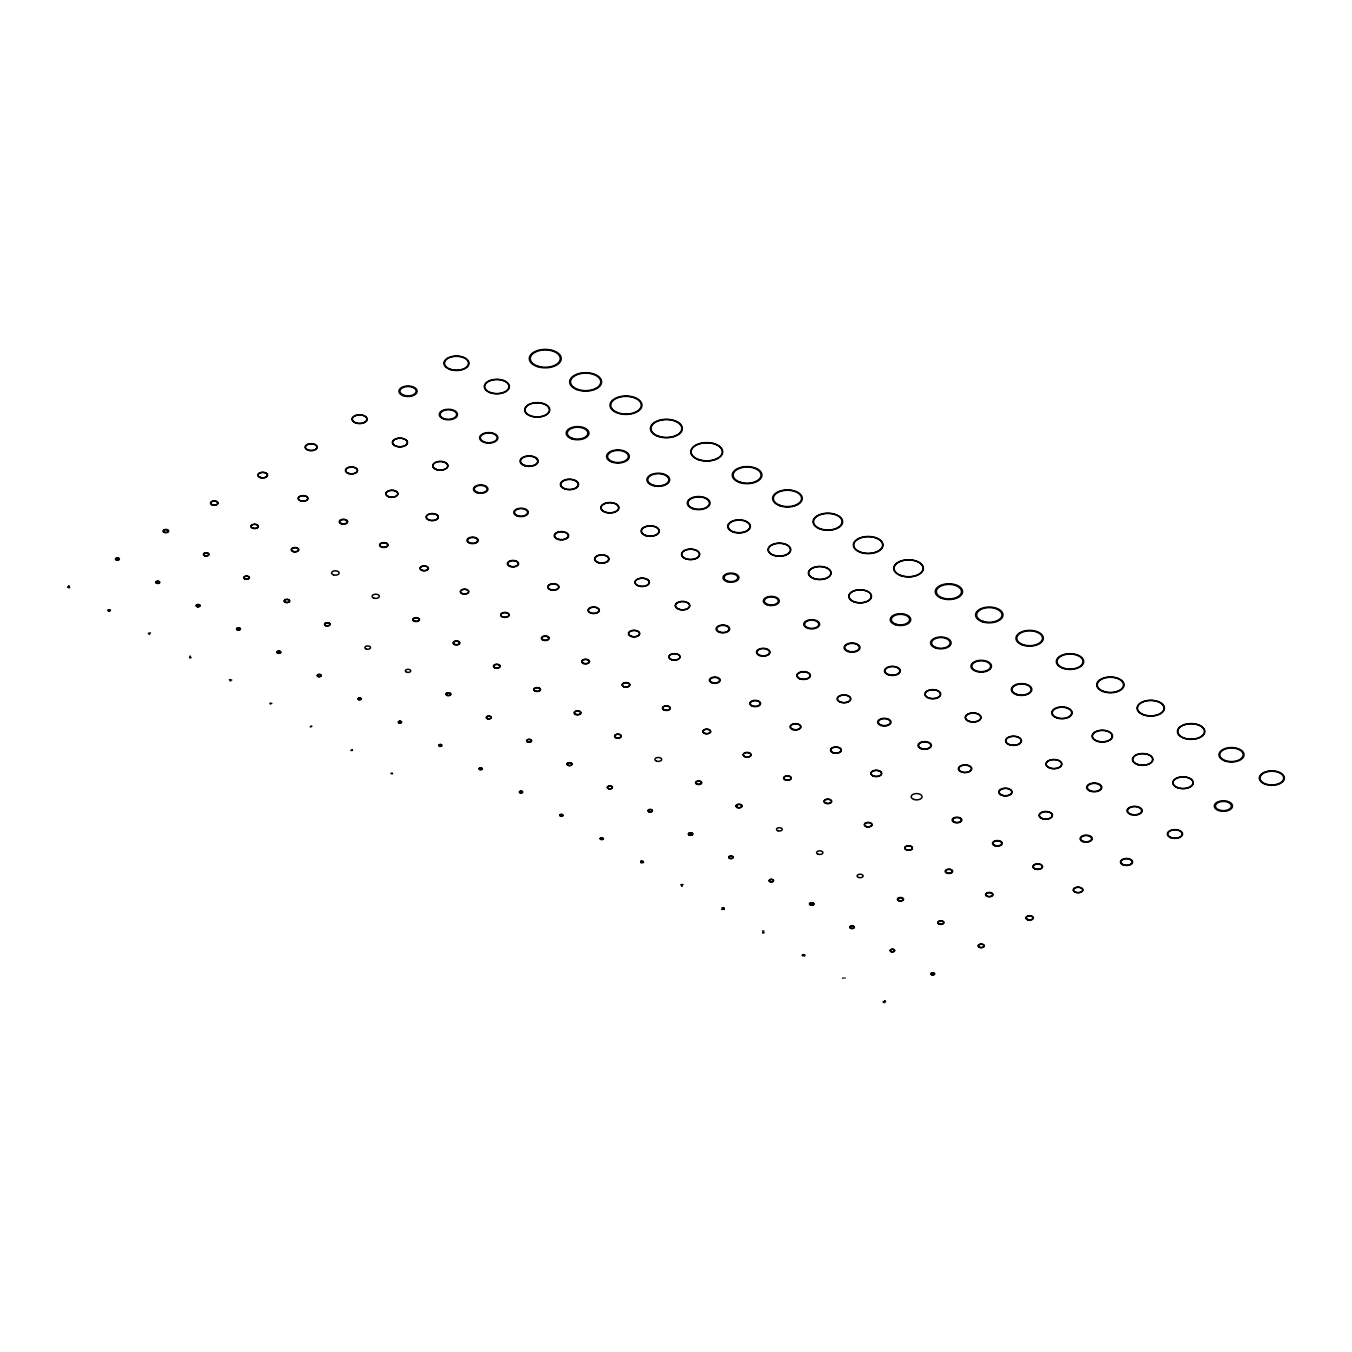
<?xml version="1.0" encoding="UTF-8"?>
<svg xmlns="http://www.w3.org/2000/svg" width="1352" height="1352" viewBox="0 0 1352 1352"><rect width="100%" height="100%" fill="white"/><g stroke="black" fill="none" stroke-linecap="round" stroke-linejoin="round"><path stroke-width="1.5" d="M108.701 610.817L108.042 610.039L109.394 609.651M108.363 610.614L108.363 609.735M110.154 610.918L108.498 610.918L110.543 609.938M231.75 680.056L229.451 679.65M643.501 862.035L642.96 861.156L643.434 862.238M802.496 955.019L803.037 954.63M842.769 978.409L843.175 977.817M883.363 1002.288L883.177 1001.477M352.145 749.6L350.844 750.495M352.45 750.191L351.993 750.681M392.553 773.8L390.948 773.496L392.384 773.074M148.466 633.243L148.433 633.885M310.588 726.278L311.856 726.328L310.25 726.92M723.81 907.969L724.3 909.068L723.793 907.8M802.26 954.934L803.967 954.58M681.273 884.664L682.236 886.084M643.518 862.508L643.146 862.728M681.087 884.816L681.729 885.966M724.182 909.169L722.154 909.44M804.406 954.512L804.744 955.695L804.508 954.799M269.91 703.141L271.853 703.378M640.916 861.359L641.879 861.207M804.406 955.661L804.322 955.915M641.068 861.258L642.048 861.19M682.963 884.512L681.645 884.631M149.548 632.939L150.511 632.973M721.968 907.8L723.404 907.682M764.066 932.711L762.917 932.829M884.985 1002.44L883.769 1002.474M69.645 587.664L68.884 587.596M762.41 931.072L764.066 931.072M68.614 586.396L69.476 586.261L68.614 586.227M640.983 862.644L642.031 862.931M189.821 656.227L190.429 656.244M230.584 680.901L230.026 680.867M149.616 634.257L149.599 634.375M270.67 704.003L270.231 704.037M722.695 909.406L721.867 909.169M884.529 1000.987L885.577 1001.393L884.749 1001.105M762.95 932.745L762.849 932.728M803.054 955.965L802.327 955.56M68.276 587.664L68.546 586.413L67.921 587.14M844.915 977.885L845.051 978.189M641.017 862.407L640.848 861.393L640.713 862.458M115.748 558.951C119.483 562.347 119.196 555.706 115.748 558.9M358.162 698.798C361.677 701.637 361.035 695.841 358.179 698.731M398.485 722.103C402.355 724.925 401.071 719.095 398.519 721.985M438.842 745.391C442.459 748.4 441.817 742.248 438.842 745.391M479.183 768.697C482.63 771.789 482.326 765.621 479.2 768.646M519.506 792.002C523.19 795.094 522.632 788.909 519.54 791.883M559.863 815.307C563.649 818.433 562.99 812.146 559.863 815.256M600.22 838.612L603.296 838.916L601.082 837.868A1.707 0.997 0 0 1 603.499 838.679A1.707 0.997 0 0 1 600.93 839.524A1.707 0.997 0 0 1 600.93 837.817L600.22 838.612M931.139 973.778C935.077 977.141 934.401 970.297 931.139 973.778M190.801 657.545L189.534 657.63L190.733 657.579M439.67 744.682L439.586 744.715A1.707 0.997 0 0 0 439.366 746.27A1.707 0.997 0 0 0 442.019 745.527A1.707 0.997 0 0 0 439.569 744.563M560.725 814.563L560.641 814.597A1.707 0.997 0 0 0 560.455 816.185A1.707 0.997 0 0 0 563.125 815.442A1.707 0.997 0 0 0 560.658 814.479M520.199 792.914A1.707 0.997 0 0 0 522.768 792.069A1.707 0.997 0 0 0 520.199 791.207A1.707 0.997 0 0 0 520.199 792.914M479.74 769.575A1.707 0.997 0 0 0 482.394 768.832A1.707 0.997 0 0 0 479.926 767.868A1.707 0.997 0 0 0 479.74 769.575M399.009 722.965A1.707 0.997 0 0 0 401.662 722.221A1.707 0.997 0 0 0 399.195 721.258A1.707 0.997 0 0 0 399.009 722.965M358.635 699.66A1.707 0.997 0 0 0 361.305 698.916A1.707 0.997 0 0 0 358.838 697.953A1.707 0.997 0 0 0 358.635 699.66M318.227 676.541A1.994 1.149 0 0 0 321.218 675.544A1.994 1.149 0 0 0 318.227 674.547A1.994 1.149 0 0 0 318.227 676.541M318.193 676.439A1.859 1.065 0 0 0 321.066 675.611A1.859 1.065 0 0 0 318.396 674.58A1.859 1.065 0 0 0 318.193 676.439M277.751 653.202A1.994 1.149 0 0 0 280.844 652.306A1.994 1.149 0 0 0 277.971 651.208A1.994 1.149 0 0 0 277.751 653.202M277.971 653.134A1.791 1.031 0 0 0 280.641 652.239A1.791 1.031 0 0 0 277.971 651.343A1.791 1.031 0 0 0 277.971 653.134M237.377 629.897A1.994 1.149 0 0 0 240.487 629.001A1.994 1.149 0 0 0 237.614 627.903A1.994 1.149 0 0 0 237.377 629.897M237.513 629.778A1.774 1.014 0 0 0 240.25 629.001A1.774 1.014 0 0 0 237.715 628.021A1.774 1.014 0 0 0 237.513 629.778M197.02 606.592A1.994 1.149 0 0 0 200.113 605.696A1.994 1.149 0 0 0 197.24 604.597A1.994 1.149 0 0 0 197.02 606.592M197.257 606.507A1.758 1.014 0 0 0 199.876 605.628A1.758 1.014 0 0 0 197.257 604.75A1.758 1.014 0 0 0 197.257 606.507M156.764 583.32A1.994 1.149 0 0 0 159.756 582.323A1.994 1.149 0 0 0 156.764 581.326A1.994 1.149 0 0 0 156.764 583.32M156.815 583.151A1.707 0.997 0 0 0 159.468 582.391A1.707 0.997 0 0 0 157.001 581.428A1.707 0.997 0 0 0 156.815 583.151M116.289 559.981A1.994 1.149 0 0 0 119.399 559.086A1.994 1.149 0 0 0 116.509 557.987A1.994 1.149 0 0 0 116.289 559.981M931.782 974.843A1.994 1.149 0 0 0 934.773 973.846A1.994 1.149 0 0 0 931.782 972.848A1.994 1.149 0 0 0 931.782 974.843M891.137 951.639A2.281 1.318 0 0 0 894.686 950.625A2.281 1.318 0 0 0 891.391 949.357A2.281 1.318 0 0 0 891.137 951.639M891.221 951.571A2.146 1.234 0 0 0 894.551 950.625A2.146 1.234 0 0 0 891.458 949.425A2.146 1.234 0 0 0 891.221 951.571M850.78 928.334A2.281 1.318 0 0 0 854.329 927.32A2.281 1.318 0 0 0 851.033 926.052A2.281 1.318 0 0 0 850.78 928.334M850.898 928.232A2.062 1.2 0 0 0 854.109 927.303A2.062 1.2 0 0 0 851.135 926.154A2.062 1.2 0 0 0 850.898 928.232M810.541 905.063A2.281 1.318 0 0 0 813.955 903.93A2.281 1.318 0 0 0 810.541 902.781A2.281 1.318 0 0 0 810.541 905.063A2.028 1.166 0 0 0 813.701 903.998A2.028 1.166 0 0 0 810.777 902.882A2.028 1.166 0 0 0 810.541 904.911M770.167 881.757A2.281 1.318 0 0 0 773.597 880.625A2.281 1.318 0 0 0 770.167 879.476A2.281 1.318 0 0 0 770.167 881.757M770.302 881.639A2.028 1.166 0 0 0 773.344 880.625A2.028 1.166 0 0 0 770.302 879.611A2.028 1.166 0 0 0 770.302 881.639M729.674 858.419A2.281 1.318 0 0 0 733.223 857.405A2.281 1.318 0 0 0 729.945 856.137A2.281 1.318 0 0 0 729.674 858.419M729.827 858.283A2.011 1.166 0 0 0 732.953 857.388A2.011 1.166 0 0 0 730.063 856.272A2.011 1.166 0 0 0 729.827 858.283M689.317 835.113A2.281 1.318 0 0 0 692.866 834.1A2.281 1.318 0 0 0 689.571 832.832A2.281 1.318 0 0 0 689.317 835.113M689.469 834.978A1.994 1.149 0 0 0 692.579 834.083A1.994 1.149 0 0 0 689.706 832.984A1.994 1.149 0 0 0 689.469 834.978M648.943 811.808A2.281 1.318 0 0 0 652.492 810.794A2.281 1.318 0 0 0 649.213 809.527A2.281 1.318 0 0 0 648.943 811.808M649.146 811.639A1.927 1.115 0 0 0 652.137 810.777A1.927 1.115 0 0 0 649.366 809.713A1.927 1.115 0 0 0 649.146 811.639M608.569 788.689A2.569 1.487 0 0 0 612.422 787.405A2.569 1.487 0 0 0 608.569 786.12A2.569 1.487 0 0 0 608.569 788.689A2.434 1.403 0 0 0 612.27 787.405A2.434 1.403 0 0 0 608.637 786.188A2.434 1.403 0 0 0 608.637 788.622M568.195 765.384A2.569 1.487 0 0 0 572.048 764.1A2.569 1.487 0 0 0 568.195 762.815A2.569 1.487 0 0 0 568.195 765.384A2.349 1.352 0 0 0 571.845 764.1A2.349 1.352 0 0 0 568.313 762.917A2.349 1.352 0 0 0 568.313 765.283M527.838 742.079A2.569 1.487 0 0 0 531.691 740.795A2.569 1.487 0 0 0 527.838 739.51A2.569 1.487 0 0 0 527.838 742.079M527.973 741.944A2.298 1.335 0 0 0 531.42 740.795A2.298 1.335 0 0 0 527.973 739.645A2.298 1.335 0 0 0 527.973 741.944M487.328 718.723A2.569 1.487 0 0 0 491.317 717.591A2.569 1.487 0 0 0 487.616 716.154A2.569 1.487 0 0 0 487.328 718.723M487.666 718.588A2.18 1.268 0 0 0 490.945 717.49A2.18 1.268 0 0 0 487.666 716.391A2.18 1.268 0 0 0 487.666 718.588M447.106 695.469A2.569 1.487 0 0 0 450.96 694.184A2.569 1.487 0 0 0 447.106 692.9A2.569 1.487 0 0 0 447.106 695.469M447.326 695.249A2.146 1.234 0 0 0 450.537 694.184A2.146 1.234 0 0 0 447.326 693.12A2.146 1.234 0 0 0 447.326 695.249M406.665 672.231A2.704 1.572 0 0 0 410.738 670.879A2.704 1.572 0 0 0 406.665 669.527A2.704 1.572 0 0 0 406.665 672.231M366.24 649.011A2.856 1.656 0 0 0 370.516 647.574A2.856 1.656 0 0 0 366.24 646.155A2.856 1.656 0 0 0 366.24 649.011M325.866 625.706A2.856 1.656 0 0 0 330.158 624.269A2.856 1.656 0 0 0 325.866 622.85A2.856 1.656 0 0 0 325.866 625.706M325.866 625.503A2.569 1.487 0 0 0 329.854 624.37A2.569 1.487 0 0 0 326.153 622.934A2.569 1.487 0 0 0 325.866 625.503M285.34 602.333A2.856 1.656 0 0 0 289.784 601.082A2.856 1.656 0 0 0 285.661 599.494A2.856 1.656 0 0 0 285.34 602.333M285.644 602.248A2.552 1.47 0 0 0 289.497 600.964A2.552 1.47 0 0 0 285.644 599.68A2.552 1.47 0 0 0 285.644 602.248M244.982 579.028A2.856 1.656 0 0 0 249.41 577.777A2.856 1.656 0 0 0 245.304 576.189A2.856 1.656 0 0 0 244.982 579.028M245.32 578.909A2.501 1.436 0 0 0 249.055 577.659A2.501 1.436 0 0 0 245.32 576.408A2.501 1.436 0 0 0 245.32 578.909M204.777 555.79A2.856 1.656 0 0 0 209.053 554.354A2.856 1.656 0 0 0 204.777 552.934A2.856 1.656 0 0 0 204.777 555.79M204.98 555.571A2.434 1.403 0 0 0 208.631 554.354A2.434 1.403 0 0 0 204.98 553.137A2.434 1.403 0 0 0 204.98 555.571M164.251 532.418A2.856 1.656 0 0 0 168.679 531.167A2.856 1.656 0 0 0 164.572 529.578A2.856 1.656 0 0 0 164.251 532.418M164.572 532.147A2.281 1.318 0 0 0 168.121 531.133A2.281 1.318 0 0 0 164.826 529.866A2.281 1.318 0 0 0 164.572 532.147M979.473 947.38A3.143 1.808 0 0 0 984.341 945.994A3.143 1.808 0 0 0 979.828 944.254A3.143 1.808 0 0 0 979.473 947.38M979.625 947.245A2.839 1.639 0 0 0 984.053 945.977A2.839 1.639 0 0 0 979.947 944.406A2.839 1.639 0 0 0 979.625 947.245M939.099 924.075A3.143 1.808 0 0 0 943.983 922.689A3.143 1.808 0 0 0 939.454 920.949A3.143 1.808 0 0 0 939.099 924.075M939.488 923.923A2.704 1.572 0 0 0 943.561 922.571A2.704 1.572 0 0 0 939.488 921.219A2.704 1.572 0 0 0 939.488 923.923M898.742 900.77A3.143 1.808 0 0 0 903.609 899.384A3.143 1.808 0 0 0 899.097 897.643A3.143 1.808 0 0 0 898.742 900.77M899.198 900.55A2.569 1.487 0 0 0 903.052 899.266A2.569 1.487 0 0 0 899.198 897.981A2.569 1.487 0 0 0 899.198 900.55M858.605 877.465A3.025 1.741 0 0 0 863.134 875.961A3.025 1.741 0 0 0 858.605 874.457A3.025 1.741 0 0 0 858.605 877.465M818.163 854.244A3.177 1.825 0 0 0 822.929 852.656A3.177 1.825 0 0 0 818.163 851.067A3.177 1.825 0 0 0 818.163 854.244M777.941 830.787A2.873 1.656 0 0 0 782.267 829.351A2.873 1.656 0 0 0 777.941 827.914A2.873 1.656 0 0 0 777.941 830.787M737.262 807.567A3.177 1.825 0 0 0 742.18 806.164A3.177 1.825 0 0 0 737.617 804.406A3.177 1.825 0 0 0 737.262 807.567M737.651 807.414A2.738 1.589 0 0 0 741.775 806.045A2.738 1.589 0 0 0 737.651 804.677A2.738 1.589 0 0 0 737.651 807.414M696.888 784.261A3.177 1.825 0 0 0 701.823 782.859A3.177 1.825 0 0 0 697.26 781.101A3.177 1.825 0 0 0 696.888 784.261M697.21 783.991A2.603 1.504 0 0 0 701.249 782.842A2.603 1.504 0 0 0 697.497 781.388A2.603 1.504 0 0 0 697.21 783.991M656.582 761.142A3.431 1.977 0 0 0 661.72 759.435A3.431 1.977 0 0 0 656.582 757.728A3.431 1.977 0 0 0 656.582 761.142M616.022 737.769A3.431 1.977 0 0 0 621.345 736.265A3.431 1.977 0 0 0 616.411 734.356A3.431 1.977 0 0 0 616.022 737.769M616.14 737.668A3.211 1.859 0 0 0 621.126 736.248A3.211 1.859 0 0 0 616.512 734.474A3.211 1.859 0 0 0 616.14 737.668M575.665 714.464A3.431 1.977 0 0 0 580.971 712.96A3.431 1.977 0 0 0 576.053 711.051A3.431 1.977 0 0 0 575.665 714.464M575.817 714.329A3.143 1.808 0 0 0 580.701 712.943A3.143 1.808 0 0 0 576.172 711.203A3.143 1.808 0 0 0 575.817 714.329M535.291 691.176A3.431 1.977 0 0 0 540.614 689.655A3.431 1.977 0 0 0 535.679 687.745A3.431 1.977 0 0 0 535.291 691.176M535.645 691.075A3.11 1.791 0 0 0 540.293 689.52A3.11 1.791 0 0 0 535.645 687.965A3.11 1.791 0 0 0 535.645 691.075M495.119 667.939A3.431 1.977 0 0 0 500.257 666.215A3.431 1.977 0 0 0 495.119 664.508A3.431 1.977 0 0 0 495.119 667.939M495.119 667.685A3.076 1.774 0 0 0 499.885 666.333A3.076 1.774 0 0 0 495.474 664.626A3.076 1.774 0 0 0 495.119 667.685M454.559 644.566A3.431 1.977 0 0 0 459.883 643.045A3.431 1.977 0 0 0 454.948 641.135A3.431 1.977 0 0 0 454.559 644.566M454.796 644.346A2.991 1.724 0 0 0 459.46 643.028A2.991 1.724 0 0 0 455.134 641.355A2.991 1.724 0 0 0 454.796 644.346M414.388 621.328A3.431 1.977 0 0 0 419.526 619.605A3.431 1.977 0 0 0 414.388 617.898A3.431 1.977 0 0 0 414.388 621.328M414.675 621.041A2.856 1.656 0 0 0 418.951 619.605A2.856 1.656 0 0 0 414.675 618.185A2.856 1.656 0 0 0 414.675 621.041M373.912 598.125A3.65 2.096 0 0 0 379.371 596.3A3.65 2.096 0 0 0 373.912 594.491A3.65 2.096 0 0 0 373.912 598.125M333.471 574.887A3.786 2.18 0 0 0 339.149 572.995A3.786 2.18 0 0 0 333.471 571.102A3.786 2.18 0 0 0 333.471 574.887M293.114 551.582A3.786 2.18 0 0 0 298.792 549.689A3.786 2.18 0 0 0 293.114 547.797A3.786 2.18 0 0 0 293.114 551.582M293.249 551.447A3.498 2.028 0 0 0 298.505 549.689A3.498 2.028 0 0 0 293.249 547.949A3.498 2.028 0 0 0 293.249 551.447M252.74 528.277A3.786 2.18 0 0 0 258.418 526.384A3.786 2.18 0 0 0 252.74 524.491A3.786 2.18 0 0 0 252.74 528.277M252.706 528.057A3.464 1.994 0 0 0 258.097 526.519A3.464 1.994 0 0 0 253.111 524.593A3.464 1.994 0 0 0 252.706 528.057M212.163 504.904A3.786 2.18 0 0 0 218.044 503.231A3.786 2.18 0 0 0 212.602 501.119A3.786 2.18 0 0 0 212.163 504.904M212.365 504.735A3.431 1.977 0 0 0 217.689 503.214A3.431 1.977 0 0 0 212.754 501.305A3.431 1.977 0 0 0 212.365 504.735M1027.554 919.732A3.786 2.18 0 0 0 1033.435 918.059A3.786 2.18 0 0 0 1027.976 915.946A3.786 2.18 0 0 0 1027.554 919.732M1027.79 919.529A3.363 1.943 0 0 0 1032.996 918.042A3.363 1.943 0 0 0 1028.162 916.166A3.363 1.943 0 0 0 1027.79 919.529M987.18 896.427A3.786 2.18 0 0 0 993.061 894.754A3.786 2.18 0 0 0 987.619 892.641A3.786 2.18 0 0 0 987.18 896.427M987.45 896.19A3.295 1.893 0 0 0 992.571 894.737A3.295 1.893 0 0 0 987.822 892.895A3.295 1.893 0 0 0 987.45 896.19M946.822 873.122A3.786 2.18 0 0 0 952.704 871.448A3.786 2.18 0 0 0 947.245 869.336A3.786 2.18 0 0 0 946.822 873.122M947.313 872.902A3.211 1.859 0 0 0 952.129 871.296A3.211 1.859 0 0 0 947.313 869.691A3.211 1.859 0 0 0 947.313 872.902M906.584 849.952A3.921 2.265 0 0 0 912.482 847.991A3.921 2.265 0 0 0 906.584 846.031A3.921 2.265 0 0 0 906.584 849.952A3.718 2.146 0 0 0 912.262 847.991A3.718 2.146 0 0 0 906.702 846.132A3.718 2.146 0 0 0 906.702 849.85M866.226 826.647A3.921 2.265 0 0 0 872.124 824.686A3.921 2.265 0 0 0 866.226 822.726A3.921 2.265 0 0 0 866.226 826.647M866.362 826.511A3.65 2.096 0 0 0 871.837 824.686A3.65 2.096 0 0 0 866.362 822.878A3.65 2.096 0 0 0 866.362 826.511M825.852 803.341A3.921 2.265 0 0 0 831.75 801.381A3.921 2.265 0 0 0 825.852 799.421A3.921 2.265 0 0 0 825.852 803.341M825.835 803.105A3.566 2.062 0 0 0 831.395 801.516A3.566 2.062 0 0 0 826.241 799.539A3.566 2.062 0 0 0 825.835 803.105M785.495 780.053A3.921 2.265 0 0 0 791.393 778.076A3.921 2.265 0 0 0 785.495 776.116A3.921 2.265 0 0 0 785.495 780.053M785.715 779.834A3.498 2.028 0 0 0 790.954 778.076A3.498 2.028 0 0 0 785.715 776.335A3.498 2.028 0 0 0 785.715 779.834M745.104 756.782A3.988 2.315 0 0 0 751.087 754.771A3.988 2.315 0 0 0 745.104 752.777A3.988 2.315 0 0 0 745.104 756.782A3.853 2.231 0 0 0 750.952 754.771A3.853 2.231 0 0 0 745.172 752.844A3.853 2.231 0 0 0 745.172 756.697M704.73 733.477A3.988 2.315 0 0 0 710.73 731.466A3.988 2.315 0 0 0 704.73 729.472A3.988 2.315 0 0 0 704.73 733.477M704.831 733.359A3.786 2.18 0 0 0 710.51 731.466A3.786 2.18 0 0 0 704.831 729.59A3.786 2.18 0 0 0 704.831 733.359M664.136 710.087A3.988 2.315 0 0 0 670.355 708.313A3.988 2.315 0 0 0 664.592 706.099A3.988 2.315 0 0 0 664.136 710.087M664.508 710.02A3.718 2.146 0 0 0 670.068 708.161A3.718 2.146 0 0 0 664.508 706.319A3.718 2.146 0 0 0 664.508 710.02M623.999 686.867A3.988 2.315 0 0 0 629.998 684.856A3.988 2.315 0 0 0 623.999 682.861A3.988 2.315 0 0 0 623.999 686.867M624.185 686.681A3.633 2.096 0 0 0 629.643 684.856A3.633 2.096 0 0 0 624.185 683.047A3.633 2.096 0 0 0 624.185 686.681M583.642 663.562A3.988 2.315 0 0 0 589.624 661.55A3.988 2.315 0 0 0 583.642 659.556A3.988 2.315 0 0 0 583.642 663.562M583.658 663.274A3.566 2.062 0 0 0 589.202 661.686A3.566 2.062 0 0 0 584.047 659.708A3.566 2.062 0 0 0 583.658 663.274M543.048 640.172A3.988 2.315 0 0 0 549.25 638.398A3.988 2.315 0 0 0 543.504 636.184A3.988 2.315 0 0 0 543.048 640.172M543.369 639.902A3.431 1.977 0 0 0 548.692 638.381A3.431 1.977 0 0 0 543.757 636.488A3.431 1.977 0 0 0 543.369 639.902M502.522 617.002A4.276 2.467 0 0 0 509.18 615.109A4.276 2.467 0 0 0 503.012 612.726A4.276 2.467 0 0 0 502.522 617.002M502.876 616.985A4.073 2.349 0 0 0 508.977 614.957A4.073 2.349 0 0 0 502.876 612.912A4.073 2.349 0 0 0 502.876 616.985M462.401 593.782A4.276 2.467 0 0 0 468.823 591.652A4.276 2.467 0 0 0 462.401 589.506A4.276 2.467 0 0 0 462.401 593.782M462.316 593.562A3.988 2.315 0 0 0 468.519 591.787A3.988 2.315 0 0 0 462.773 589.573A3.988 2.315 0 0 0 462.316 593.562M422.027 570.476A4.276 2.467 0 0 0 428.449 568.347A4.276 2.467 0 0 0 422.027 566.201A4.276 2.467 0 0 0 422.027 570.476M421.993 570.223A3.921 2.265 0 0 0 428.094 568.482A3.921 2.265 0 0 0 422.432 566.302A3.921 2.265 0 0 0 421.993 570.223M381.433 547.087A4.276 2.467 0 0 0 388.075 545.194A4.276 2.467 0 0 0 381.906 542.811A4.276 2.467 0 0 0 381.433 547.087M381.67 546.884A3.853 2.231 0 0 0 387.652 545.177A3.853 2.231 0 0 0 382.109 543.048A3.853 2.231 0 0 0 381.67 546.884M341.295 523.866A4.276 2.467 0 0 0 347.717 521.737A4.276 2.467 0 0 0 341.295 519.591A4.276 2.467 0 0 0 341.295 523.866M341.583 523.579A3.718 2.146 0 0 0 347.16 521.737A3.718 2.146 0 0 0 341.583 519.878A3.718 2.146 0 0 0 341.583 523.579M300.617 500.882A4.935 2.839 0 0 0 308.002 498.432A4.935 2.839 0 0 0 300.617 495.964A4.935 2.839 0 0 0 300.617 500.882M300.465 500.696A4.715 2.721 0 0 0 307.783 498.601A4.715 2.721 0 0 0 300.989 495.981A4.715 2.721 0 0 0 300.465 500.696M260.243 477.577A4.935 2.839 0 0 0 267.645 475.127A4.935 2.839 0 0 0 260.243 472.659A4.935 2.839 0 0 0 260.243 477.577M260.395 477.442A4.647 2.687 0 0 0 267.358 475.127A4.647 2.687 0 0 0 260.395 472.794A4.647 2.687 0 0 0 260.395 477.442M1075.347 892.303A4.935 2.839 0 0 0 1083.003 890.123A4.935 2.839 0 0 0 1075.905 887.385A4.935 2.839 0 0 0 1075.347 892.303M1075.55 892.134A4.563 2.636 0 0 0 1082.631 890.123A4.563 2.636 0 0 0 1076.074 887.588A4.563 2.636 0 0 0 1075.55 892.134M1034.99 868.998A4.935 2.839 0 0 0 1042.646 866.818A4.935 2.839 0 0 0 1035.547 864.08A4.935 2.839 0 0 0 1034.99 868.998M1035.48 868.897A4.495 2.603 0 0 0 1042.223 866.632A4.495 2.603 0 0 0 1035.48 864.384A4.495 2.603 0 0 0 1035.48 868.897M994.616 845.693A4.935 2.839 0 0 0 1002.271 843.513A4.935 2.839 0 0 0 995.173 840.792A4.935 2.839 0 0 0 994.616 845.693M994.937 845.423A4.36 2.518 0 0 0 1001.697 843.496A4.36 2.518 0 0 0 995.427 841.079A4.36 2.518 0 0 0 994.937 845.423M954.258 822.388A4.935 2.839 0 0 0 961.914 820.208A4.935 2.839 0 0 0 954.816 817.487A4.935 2.839 0 0 0 954.258 822.388M954.647 822.05A4.208 2.434 0 0 0 961.204 820.191A4.208 2.434 0 0 0 955.137 817.842A4.208 2.434 0 0 0 954.647 822.05M913.884 799.471A5.492 3.177 0 0 0 922.132 796.734A5.492 3.177 0 0 0 913.884 793.979A5.492 3.177 0 0 0 913.884 799.471M873.51 776.166A5.492 3.177 0 0 0 881.757 773.428A5.492 3.177 0 0 0 873.51 770.674A5.492 3.177 0 0 0 873.51 776.166M873.375 775.93A5.205 3.008 0 0 0 881.47 773.614A5.205 3.008 0 0 0 873.95 770.725A5.205 3.008 0 0 0 873.375 775.93M833.153 752.861A5.492 3.177 0 0 0 841.4 750.123A5.492 3.177 0 0 0 833.153 747.369A5.492 3.177 0 0 0 833.153 752.861M833.035 752.591A5.138 2.974 0 0 0 841.028 750.309A5.138 2.974 0 0 0 833.626 747.453A5.138 2.974 0 0 0 833.035 752.591M792.779 729.556A5.492 3.177 0 0 0 801.026 726.818A5.492 3.177 0 0 0 792.779 724.064A5.492 3.177 0 0 0 792.779 729.556M792.999 729.353A5.07 2.924 0 0 0 800.604 726.818A5.07 2.924 0 0 0 792.999 724.283A5.07 2.924 0 0 0 792.999 729.353M752.422 706.251A5.492 3.177 0 0 0 760.669 703.513A5.492 3.177 0 0 0 752.422 700.758A5.492 3.177 0 0 0 752.422 706.251M752.709 705.964A4.935 2.839 0 0 0 760.094 703.513A4.935 2.839 0 0 0 752.709 701.046A4.935 2.839 0 0 0 752.709 705.964M712.048 682.946A5.492 3.177 0 0 0 720.295 680.208A5.492 3.177 0 0 0 712.048 677.453A5.492 3.177 0 0 0 712.048 682.946M712.403 682.591A4.783 2.755 0 0 0 719.585 680.208A4.783 2.755 0 0 0 712.403 677.808A4.783 2.755 0 0 0 712.403 682.591M671.589 659.759A5.712 3.295 0 0 0 680.14 656.903A5.712 3.295 0 0 0 671.589 654.047A5.712 3.295 0 0 0 671.589 659.759M671.69 659.641A5.492 3.177 0 0 0 679.938 656.903A5.492 3.177 0 0 0 671.69 654.148A5.492 3.177 0 0 0 671.69 659.641M631.215 636.454A5.712 3.295 0 0 0 639.783 633.598A5.712 3.295 0 0 0 631.215 630.742A5.712 3.295 0 0 0 631.215 636.454M631.063 636.2A5.425 3.127 0 0 0 639.479 633.801A5.425 3.127 0 0 0 631.671 630.793A5.425 3.127 0 0 0 631.063 636.2M590.858 613.149A5.712 3.295 0 0 0 599.409 610.293A5.712 3.295 0 0 0 590.858 607.437A5.712 3.295 0 0 0 590.858 613.149M591.027 612.963A5.357 3.093 0 0 0 599.054 610.293A5.357 3.093 0 0 0 591.027 607.606A5.357 3.093 0 0 0 591.027 612.963M550.484 589.844A5.712 3.295 0 0 0 559.052 586.988A5.712 3.295 0 0 0 550.484 584.132A5.712 3.295 0 0 0 550.484 589.844M550.703 589.624A5.273 3.042 0 0 0 558.63 586.988A5.273 3.042 0 0 0 550.703 584.351A5.273 3.042 0 0 0 550.703 589.624M510.127 566.539A5.712 3.295 0 0 0 518.678 563.683A5.712 3.295 0 0 0 510.127 560.827A5.712 3.295 0 0 0 510.127 566.539M510.414 566.251A5.138 2.974 0 0 0 518.12 563.683A5.138 2.974 0 0 0 510.414 561.114A5.138 2.974 0 0 0 510.414 566.251M469.431 543.115A5.712 3.295 0 0 0 478.304 540.597A5.712 3.295 0 0 0 470.09 537.42A5.712 3.295 0 0 0 469.431 543.115M469.837 542.777A5.002 2.89 0 0 0 477.594 540.563A5.002 2.89 0 0 0 470.395 537.792A5.002 2.89 0 0 0 469.837 542.777M428.821 520.03A6.168 3.566 0 0 0 438.403 517.309A6.168 3.566 0 0 0 429.514 513.878A6.168 3.566 0 0 0 428.821 520.03M428.939 519.928A5.949 3.431 0 0 0 438.183 517.292A5.949 3.431 0 0 0 429.615 513.997A5.949 3.431 0 0 0 428.939 519.928M388.801 496.843A6.168 3.566 0 0 0 398.046 493.767A6.168 3.566 0 0 0 388.801 490.675A6.168 3.566 0 0 0 388.801 496.843M388.937 496.708A5.881 3.397 0 0 0 397.758 493.767A5.881 3.397 0 0 0 388.937 490.827A5.881 3.397 0 0 0 388.937 496.708M348.427 473.538A6.168 3.566 0 0 0 357.688 470.462A6.168 3.566 0 0 0 348.427 467.37A6.168 3.566 0 0 0 348.427 473.538M348.292 473.251A5.814 3.346 0 0 0 357.317 470.682A5.814 3.346 0 0 0 348.951 467.454A5.814 3.346 0 0 0 348.292 473.251M308.07 450.233A6.168 3.566 0 0 0 317.314 447.157A6.168 3.566 0 0 0 308.07 444.081A6.168 3.566 0 0 0 308.07 450.233M307.969 449.912A5.729 3.312 0 0 0 316.875 447.377A5.729 3.312 0 0 0 308.611 444.183A5.729 3.312 0 0 0 307.969 449.912M1123.106 864.942A6.168 3.566 0 0 0 1132.672 862.204A6.168 3.566 0 0 0 1123.799 858.79A6.168 3.566 0 0 0 1123.106 864.942M1123.411 864.672A5.594 3.228 0 0 0 1132.114 862.187A5.594 3.228 0 0 0 1124.053 859.078A5.594 3.228 0 0 0 1123.411 864.672M1082.732 841.637A6.168 3.566 0 0 0 1092.315 838.899A6.168 3.566 0 0 0 1083.442 835.485A6.168 3.566 0 0 0 1082.732 841.637M1083.138 841.299A5.459 3.143 0 0 0 1091.605 838.882A5.459 3.143 0 0 0 1083.746 835.857A5.459 3.143 0 0 0 1083.138 841.299M1042.426 818.737A6.743 3.887 0 0 0 1052.532 815.374A6.743 3.887 0 0 0 1042.426 811.994A6.743 3.887 0 0 0 1042.426 818.737M1042.206 818.467A6.456 3.718 0 0 0 1052.228 815.611A6.456 3.718 0 0 0 1042.95 812.028A6.456 3.718 0 0 0 1042.206 818.467M1002.069 795.432A6.743 3.887 0 0 0 1012.175 792.069A6.743 3.887 0 0 0 1002.069 788.689A6.743 3.887 0 0 0 1002.069 795.432M1002.254 795.246A6.354 3.667 0 0 0 1011.786 792.069A6.354 3.667 0 0 0 1002.254 788.892A6.354 3.667 0 0 0 1002.254 795.246M961.694 772.127A6.743 3.887 0 0 0 971.801 768.764A6.743 3.887 0 0 0 961.694 765.384A6.743 3.887 0 0 0 961.694 772.127M961.914 771.908A6.304 3.633 0 0 0 971.378 768.764A6.304 3.633 0 0 0 961.914 765.604A6.304 3.633 0 0 0 961.914 771.908M921.337 748.822A6.743 3.887 0 0 0 931.443 745.459A6.743 3.887 0 0 0 921.337 742.079A6.743 3.887 0 0 0 921.337 748.822M921.625 748.535A6.168 3.566 0 0 0 930.869 745.459A6.168 3.566 0 0 0 921.625 742.366A6.168 3.566 0 0 0 921.625 748.535M880.963 725.517A6.743 3.887 0 0 0 891.069 722.154A6.743 3.887 0 0 0 880.963 718.791A6.743 3.887 0 0 0 880.963 725.517M881.318 725.162A6.016 3.481 0 0 0 890.36 722.154A6.016 3.481 0 0 0 881.318 719.146A6.016 3.481 0 0 0 881.318 725.162M840.167 702.127A6.844 3.955 0 0 0 850.814 699.102A6.844 3.955 0 0 0 840.944 695.3A6.844 3.955 0 0 0 840.167 702.127M840.69 702.127A6.557 3.786 0 0 0 850.543 698.849A6.557 3.786 0 0 0 840.69 695.57A6.557 3.786 0 0 0 840.69 702.127M799.793 678.822A6.844 3.955 0 0 0 810.439 675.797A6.844 3.955 0 0 0 800.57 671.995A6.844 3.955 0 0 0 799.793 678.822M800.401 678.755A6.422 3.701 0 0 0 810.034 675.544A6.422 3.701 0 0 0 800.401 672.333A6.422 3.701 0 0 0 800.401 678.755M759.435 655.517A6.844 3.955 0 0 0 770.082 652.492A6.844 3.955 0 0 0 760.213 648.69A6.844 3.955 0 0 0 759.435 655.517M759.756 655.247A6.287 3.633 0 0 0 769.508 652.475A6.287 3.633 0 0 0 760.466 648.977A6.287 3.633 0 0 0 759.756 655.247M719.061 632.212A6.844 3.955 0 0 0 729.708 629.187A6.844 3.955 0 0 0 719.839 625.385A6.844 3.955 0 0 0 719.061 632.212M719.805 631.992A6.135 3.549 0 0 0 729.015 628.933A6.135 3.549 0 0 0 719.805 625.858A6.135 3.549 0 0 0 719.805 631.992M678.856 609.279A7.301 4.225 0 0 0 689.824 605.628A7.301 4.225 0 0 0 678.856 601.978A7.301 4.225 0 0 0 678.856 609.279A7.098 4.09 0 0 0 689.605 605.628A7.098 4.09 0 0 0 678.957 602.079A7.098 4.09 0 0 0 678.957 609.177M638.499 585.974A7.301 4.225 0 0 0 649.45 582.323A7.301 4.225 0 0 0 638.499 578.673A7.301 4.225 0 0 0 638.499 585.974M638.634 585.838A7.014 4.056 0 0 0 649.163 582.323A7.014 4.056 0 0 0 638.634 578.808A7.014 4.056 0 0 0 638.634 585.838M598.125 562.669A7.301 4.225 0 0 0 609.093 559.018A7.301 4.225 0 0 0 598.125 555.368A7.301 4.225 0 0 0 598.125 562.669M598.345 562.466A6.878 3.971 0 0 0 608.653 559.018A6.878 3.971 0 0 0 598.345 555.571A6.878 3.971 0 0 0 598.345 562.466M557.768 539.363A7.301 4.225 0 0 0 568.719 535.713A7.301 4.225 0 0 0 557.768 532.063A7.301 4.225 0 0 0 557.768 539.363M558.038 539.076A6.743 3.887 0 0 0 568.144 535.713A6.743 3.887 0 0 0 558.038 532.35A6.743 3.887 0 0 0 558.038 539.076M516.988 515.923A7.301 4.225 0 0 0 528.345 512.678A7.301 4.225 0 0 0 517.816 508.622A7.301 4.225 0 0 0 516.988 515.923M517.748 515.703A6.591 3.802 0 0 0 527.635 512.408A6.591 3.802 0 0 0 517.748 509.113A6.591 3.802 0 0 0 517.748 515.703M477.036 492.753A7.301 4.225 0 0 0 487.988 489.103A7.301 4.225 0 0 0 477.036 485.452A7.301 4.225 0 0 0 477.036 492.753M477.459 492.331A6.456 3.718 0 0 0 487.142 489.103A6.456 3.718 0 0 0 477.459 485.875A6.456 3.718 0 0 0 477.459 492.331M436.493 469.617A7.656 4.411 0 0 0 447.968 465.798A7.656 4.411 0 0 0 436.493 461.978A7.656 4.411 0 0 0 436.493 469.617M436.189 469.364A7.436 4.293 0 0 0 447.732 466.085A7.436 4.293 0 0 0 437.034 461.945A7.436 4.293 0 0 0 436.189 469.364M396.136 446.312A7.656 4.411 0 0 0 407.594 442.493A7.656 4.411 0 0 0 396.136 438.673A7.656 4.411 0 0 0 396.136 446.312M395.866 446.025A7.368 4.259 0 0 0 407.307 442.78A7.368 4.259 0 0 0 396.694 438.69A7.368 4.259 0 0 0 395.866 446.025M355.762 423.007A7.656 4.411 0 0 0 367.237 419.188A7.656 4.411 0 0 0 355.762 415.368A7.656 4.411 0 0 0 355.762 423.007M355.948 422.838A7.284 4.208 0 0 0 366.882 419.188A7.284 4.208 0 0 0 355.948 415.537A7.284 4.208 0 0 0 355.948 422.838M1170.714 837.682A7.656 4.411 0 0 0 1182.594 834.302A7.656 4.411 0 0 0 1171.576 830.043A7.656 4.411 0 0 0 1170.714 837.682M1170.95 837.48A7.216 4.174 0 0 0 1182.172 834.285A7.216 4.174 0 0 0 1171.778 830.28A7.216 4.174 0 0 0 1170.95 837.48M1130.779 814.529A7.656 4.411 0 0 0 1142.254 810.71A7.656 4.411 0 0 0 1130.779 806.89A7.656 4.411 0 0 0 1130.779 814.529M1130.661 814.107A7.081 4.09 0 0 0 1141.663 810.98A7.081 4.09 0 0 0 1131.472 807.043A7.081 4.09 0 0 0 1130.661 814.107M1090.405 791.224A7.656 4.411 0 0 0 1101.88 787.405A7.656 4.411 0 0 0 1090.405 783.585A7.656 4.411 0 0 0 1090.405 791.224M1090.388 790.734A6.929 4.005 0 0 0 1101.153 787.658A6.929 4.005 0 0 0 1091.165 783.805A6.929 4.005 0 0 0 1090.388 790.734M1049.879 768.088A7.994 4.614 0 0 0 1061.861 764.1A7.994 4.614 0 0 0 1049.879 760.111A7.994 4.614 0 0 0 1049.879 768.088M1049.98 767.987A7.774 4.495 0 0 0 1061.641 764.1A7.774 4.495 0 0 0 1049.98 760.213A7.774 4.495 0 0 0 1049.98 767.987M1009.505 744.783A7.994 4.614 0 0 0 1021.504 740.795A7.994 4.614 0 0 0 1009.505 736.806A7.994 4.614 0 0 0 1009.505 744.783M1009.657 744.648A7.706 4.445 0 0 0 1021.216 740.795A7.706 4.445 0 0 0 1009.657 736.941A7.706 4.445 0 0 0 1009.657 744.648M969.147 721.478A7.994 4.614 0 0 0 981.129 717.49A7.994 4.614 0 0 0 969.147 713.501A7.994 4.614 0 0 0 969.147 721.478M969.316 721.309A7.639 4.411 0 0 0 980.775 717.49A7.639 4.411 0 0 0 969.316 713.67A7.639 4.411 0 0 0 969.316 721.309M928.773 698.173A7.994 4.614 0 0 0 940.772 694.184A7.994 4.614 0 0 0 928.773 690.196A7.994 4.614 0 0 0 928.773 698.173M928.993 697.97A7.571 4.36 0 0 0 940.333 694.184A7.571 4.36 0 0 0 928.993 690.399A7.571 4.36 0 0 0 928.993 697.97M888.416 674.885A7.994 4.614 0 0 0 900.398 670.879A7.994 4.614 0 0 0 888.416 666.891A7.994 4.614 0 0 0 888.416 674.885M888.281 674.445A7.419 4.293 0 0 0 899.807 671.167A7.419 4.293 0 0 0 889.126 667.043A7.419 4.293 0 0 0 888.281 674.445M848.042 651.58A7.994 4.614 0 0 0 860.041 647.574A7.994 4.614 0 0 0 848.042 643.586A7.994 4.614 0 0 0 848.042 651.58M848.397 651.208A7.284 4.208 0 0 0 859.314 647.574A7.284 4.208 0 0 0 848.397 643.941A7.284 4.208 0 0 0 848.397 651.208M807.685 628.274A7.994 4.614 0 0 0 819.667 624.269A7.994 4.614 0 0 0 807.685 620.281A7.994 4.614 0 0 0 807.685 628.274M808.107 627.835A7.132 4.124 0 0 0 818.822 624.269A7.132 4.124 0 0 0 808.107 620.703A7.132 4.124 0 0 0 808.107 627.835M767.311 604.969A7.994 4.614 0 0 0 779.31 600.964A7.994 4.614 0 0 0 767.311 596.976A7.994 4.614 0 0 0 767.311 604.969M767.818 604.462A6.997 4.039 0 0 0 778.313 600.964A6.997 4.039 0 0 0 767.818 597.466A6.997 4.039 0 0 0 767.818 604.462M726.953 581.664A7.994 4.614 0 0 0 738.936 577.659A7.994 4.614 0 0 0 726.953 573.67A7.994 4.614 0 0 0 726.953 581.664M727.528 581.09A6.844 3.955 0 0 0 737.803 577.659A6.844 3.955 0 0 0 727.528 574.245A6.844 3.955 0 0 0 727.528 581.09M686.022 558.917A9.126 5.273 0 0 0 699.711 554.354A9.126 5.273 0 0 0 686.022 549.791A9.126 5.273 0 0 0 686.022 558.917M685.667 558.613A8.856 5.104 0 0 0 699.407 554.692A8.856 5.104 0 0 0 686.664 549.774A8.856 5.104 0 0 0 685.667 558.613M645.648 535.612A9.126 5.273 0 0 0 659.353 531.049A9.126 5.273 0 0 0 645.648 526.486A9.126 5.273 0 0 0 645.648 535.612M645.833 535.443A8.771 5.07 0 0 0 658.999 531.049A8.771 5.07 0 0 0 645.833 526.672A8.771 5.07 0 0 0 645.833 535.443M605.29 512.307A9.126 5.273 0 0 0 618.979 507.744A9.126 5.273 0 0 0 605.29 503.181A9.126 5.273 0 0 0 605.29 512.307M605.02 511.935A8.704 5.019 0 0 0 618.54 508.082A8.704 5.019 0 0 0 606 503.248A8.704 5.019 0 0 0 605.02 511.935M564.916 489.018A9.126 5.273 0 0 0 578.622 484.438A9.126 5.273 0 0 0 564.916 479.875A9.126 5.273 0 0 0 564.916 489.018M564.697 488.596A8.636 4.986 0 0 0 578.098 484.776A8.636 4.986 0 0 0 565.677 479.977A8.636 4.986 0 0 0 564.697 488.596M524.559 465.713A9.126 5.273 0 0 0 538.248 461.133A9.126 5.273 0 0 0 524.559 456.57A9.126 5.273 0 0 0 524.559 465.713M524.846 465.426A8.568 4.952 0 0 0 537.69 461.133A8.568 4.952 0 0 0 524.846 456.858A8.568 4.952 0 0 0 524.846 465.426M484.185 442.408A9.126 5.273 0 0 0 497.891 437.828A9.126 5.273 0 0 0 484.185 433.265A9.126 5.273 0 0 0 484.185 442.408M484.084 441.884A8.416 4.867 0 0 0 497.164 438.149A8.416 4.867 0 0 0 485.03 433.468A8.416 4.867 0 0 0 484.084 441.884M443.828 419.103A9.126 5.273 0 0 0 457.517 414.523A9.126 5.273 0 0 0 443.828 409.96A9.126 5.273 0 0 0 443.828 419.103M444.25 418.664A8.281 4.783 0 0 0 456.672 414.523A8.281 4.783 0 0 0 444.25 410.383A8.281 4.783 0 0 0 444.25 418.664M402.947 395.612A9.126 5.273 0 0 0 417.143 391.573A9.126 5.273 0 0 0 403.995 386.503A9.126 5.273 0 0 0 402.947 395.612M403.961 395.291A8.129 4.698 0 0 0 416.162 391.218A8.129 4.698 0 0 0 403.961 387.162A8.129 4.698 0 0 0 403.961 395.291M1218.321 810.439A9.126 5.273 0 0 0 1232.517 806.4A9.126 5.273 0 0 0 1219.369 801.313A9.126 5.273 0 0 0 1218.321 810.439M1218.963 809.882A7.994 4.614 0 0 0 1231.385 806.35A7.994 4.614 0 0 0 1219.876 801.905A7.994 4.614 0 0 0 1218.963 809.882M1177.896 787.878A10.275 5.932 0 0 0 1193.309 782.74A10.275 5.932 0 0 0 1177.896 777.603A10.275 5.932 0 0 0 1177.896 787.878M1177.491 787.54A9.988 5.763 0 0 0 1193.005 783.112A9.988 5.763 0 0 0 1178.623 777.569A9.988 5.763 0 0 0 1177.491 787.54M1137.539 764.573A10.275 5.932 0 0 0 1152.952 759.435A10.275 5.932 0 0 0 1137.539 754.298A10.275 5.932 0 0 0 1137.539 764.573M1137.167 764.201A9.92 5.729 0 0 0 1152.563 759.807A9.92 5.729 0 0 0 1138.283 754.298A9.92 5.729 0 0 0 1137.167 764.201M1097.165 741.268A10.275 5.932 0 0 0 1112.578 736.13A10.275 5.932 0 0 0 1097.165 730.993A10.275 5.932 0 0 0 1097.165 741.268M1096.844 740.862A9.853 5.678 0 0 0 1112.138 736.502A9.853 5.678 0 0 0 1097.959 731.026A9.853 5.678 0 0 0 1096.844 740.862M1056.808 717.963A10.275 5.932 0 0 0 1072.221 712.825A10.275 5.932 0 0 0 1056.808 707.688A10.275 5.932 0 0 0 1056.808 717.963M1056.554 717.49A9.701 5.611 0 0 0 1071.629 713.197A9.701 5.611 0 0 0 1057.653 707.806A9.701 5.611 0 0 0 1056.554 717.49M1016.434 694.658A10.275 5.932 0 0 0 1031.846 689.52A10.275 5.932 0 0 0 1016.434 684.382A10.275 5.932 0 0 0 1016.434 694.658M1016.265 694.117A9.565 5.526 0 0 0 1031.12 689.892A9.565 5.526 0 0 0 1017.346 684.568A9.565 5.526 0 0 0 1016.265 694.117M976.076 671.352A10.275 5.932 0 0 0 991.489 666.215A10.275 5.932 0 0 0 976.076 661.077A10.275 5.932 0 0 0 976.076 671.352M975.975 670.744A9.413 5.442 0 0 0 990.61 666.57A9.413 5.442 0 0 0 977.04 661.348A9.413 5.442 0 0 0 975.975 670.744M935.702 648.047A10.275 5.932 0 0 0 951.115 642.91A10.275 5.932 0 0 0 935.702 637.772A10.275 5.932 0 0 0 935.702 648.047M935.685 647.371A9.278 5.357 0 0 0 950.101 643.265A9.278 5.357 0 0 0 936.75 638.11A9.278 5.357 0 0 0 935.685 647.371M895.345 624.742A10.275 5.932 0 0 0 910.758 619.605A10.275 5.932 0 0 0 895.345 614.467A10.275 5.932 0 0 0 895.345 624.742M895.92 624.185A9.126 5.273 0 0 0 909.609 619.605A9.126 5.273 0 0 0 895.92 615.042A9.126 5.273 0 0 0 895.92 624.185M854.413 602.012A11.424 6.591 0 0 0 871.533 596.3A11.424 6.591 0 0 0 854.413 590.604A11.424 6.591 0 0 0 854.413 602.012M854.548 601.877A11.137 6.422 0 0 0 871.246 596.3A11.137 6.422 0 0 0 854.548 590.74A11.137 6.422 0 0 0 854.548 601.877M814.039 578.707A11.424 6.591 0 0 0 831.176 572.995A11.424 6.591 0 0 0 814.039 567.299A11.424 6.591 0 0 0 814.039 578.707M814.225 578.538A11.053 6.388 0 0 0 830.804 572.995A11.053 6.388 0 0 0 814.225 567.468A11.053 6.388 0 0 0 814.225 578.538M773.04 555.182A11.424 6.591 0 0 0 790.785 550.129A11.424 6.591 0 0 0 774.341 543.791A11.424 6.591 0 0 0 773.04 555.182M773.276 554.979A10.985 6.337 0 0 0 790.345 550.112A10.985 6.337 0 0 0 774.527 544.011A10.985 6.337 0 0 0 773.276 554.979M733.308 532.096A11.424 6.591 0 0 0 750.444 526.384A11.424 6.591 0 0 0 733.308 520.689A11.424 6.591 0 0 0 733.308 532.096M733.595 531.809A10.85 6.27 0 0 0 749.87 526.384A10.85 6.27 0 0 0 733.595 520.976A10.85 6.27 0 0 0 733.595 531.809M692.951 508.791A11.424 6.591 0 0 0 710.07 503.079A11.424 6.591 0 0 0 692.951 497.384A11.424 6.591 0 0 0 692.951 508.791M692.714 508.217A10.698 6.185 0 0 0 709.344 503.485A10.698 6.185 0 0 0 693.914 497.553A10.698 6.185 0 0 0 692.714 508.217M651.951 485.267A11.424 6.591 0 0 0 669.679 480.213A11.424 6.591 0 0 0 653.236 473.876A11.424 6.591 0 0 0 651.951 485.267M653.016 485.064A10.562 6.101 0 0 0 668.851 479.774A10.562 6.101 0 0 0 653.016 474.501A10.562 6.101 0 0 0 653.016 485.064M611.577 461.962A11.424 6.591 0 0 0 629.322 456.908A11.424 6.591 0 0 0 612.878 450.571A11.424 6.591 0 0 0 611.577 461.962M612.71 461.691A10.41 6.016 0 0 0 628.342 456.486A10.41 6.016 0 0 0 612.71 451.264A10.41 6.016 0 0 0 612.71 461.691M571.845 438.876A11.424 6.591 0 0 0 588.982 433.181A11.424 6.591 0 0 0 571.845 427.469A11.424 6.591 0 0 0 571.845 438.876M572.42 438.318A10.275 5.932 0 0 0 587.833 433.181A10.275 5.932 0 0 0 572.42 428.043A10.275 5.932 0 0 0 572.42 438.318M530.913 416.146A12.557 7.25 0 0 0 549.757 409.876A12.557 7.25 0 0 0 530.913 403.589A12.557 7.25 0 0 0 530.913 416.146M530.423 415.723A12.202 7.047 0 0 0 549.368 410.332A12.202 7.047 0 0 0 531.792 403.555A12.202 7.047 0 0 0 530.423 415.723M490.556 392.84A12.557 7.25 0 0 0 509.383 386.571A12.557 7.25 0 0 0 490.556 380.284A12.557 7.25 0 0 0 490.556 392.84M490.759 392.621A12.134 6.997 0 0 0 508.96 386.571A12.134 6.997 0 0 0 490.759 380.503A12.134 6.997 0 0 0 490.759 392.621M450.182 369.535A12.557 7.25 0 0 0 469.026 363.265A12.557 7.25 0 0 0 450.182 356.979A12.557 7.25 0 0 0 450.182 369.535M449.81 369.011A11.982 6.929 0 0 0 468.434 363.705A11.982 6.929 0 0 0 451.162 357.046A11.982 6.929 0 0 0 449.81 369.011M1265.556 784.363A12.557 7.25 0 0 0 1284.4 778.076A12.557 7.25 0 0 0 1265.556 771.806A12.557 7.25 0 0 0 1265.556 784.363M1265.252 783.771A11.847 6.844 0 0 0 1283.656 778.532A11.847 6.844 0 0 0 1266.604 771.941A11.847 6.844 0 0 0 1265.252 783.771M1225.199 761.058A12.557 7.25 0 0 0 1244.043 754.771A12.557 7.25 0 0 0 1225.199 748.501A12.557 7.25 0 0 0 1225.199 761.058M1225.622 760.635A11.695 6.76 0 0 0 1243.181 754.771A11.695 6.76 0 0 0 1225.622 748.923A11.695 6.76 0 0 0 1225.622 760.635M1183.507 738.057A13.706 7.909 0 0 0 1204.784 731.99A13.706 7.909 0 0 0 1185.045 724.385A13.706 7.909 0 0 0 1183.507 738.057M1184.437 738.141A13.351 7.706 0 0 0 1204.446 731.466A13.351 7.706 0 0 0 1184.437 724.807A13.351 7.706 0 0 0 1184.437 738.141M1143.893 715.022A13.706 7.909 0 0 0 1164.444 708.161A13.706 7.909 0 0 0 1143.893 701.316A13.706 7.909 0 0 0 1143.893 715.022M1144.113 714.802A13.266 7.656 0 0 0 1164.021 708.161A13.266 7.656 0 0 0 1144.113 701.536A13.266 7.656 0 0 0 1144.113 714.802M1102.776 691.447A13.706 7.909 0 0 0 1124.053 685.38A13.706 7.909 0 0 0 1104.314 677.774A13.706 7.909 0 0 0 1102.776 691.447M1103.08 691.159A13.131 7.588 0 0 0 1123.478 685.363A13.131 7.588 0 0 0 1104.567 678.062A13.131 7.588 0 0 0 1103.08 691.159M1062.402 668.142A13.706 7.909 0 0 0 1083.679 662.074A13.706 7.909 0 0 0 1063.956 654.469A13.706 7.909 0 0 0 1062.402 668.142M1063.517 668.057A12.979 7.504 0 0 0 1083.003 661.55A12.979 7.504 0 0 0 1063.517 655.061A12.979 7.504 0 0 0 1063.517 668.057M1022.044 644.836A13.706 7.909 0 0 0 1043.322 638.769A13.706 7.909 0 0 0 1023.582 631.164A13.706 7.909 0 0 0 1022.044 644.836M1023.227 644.667A12.844 7.419 0 0 0 1042.493 638.245A12.844 7.419 0 0 0 1023.227 631.823A12.844 7.419 0 0 0 1023.227 644.667M982.431 621.802A13.706 7.909 0 0 0 1002.981 614.957A13.706 7.909 0 0 0 982.431 608.096A13.706 7.909 0 0 0 982.431 621.802M982.938 621.295A12.709 7.335 0 0 0 1001.984 614.957A12.709 7.335 0 0 0 982.938 608.603A12.709 7.335 0 0 0 982.938 621.295M941.313 598.226A13.706 7.909 0 0 0 962.59 592.159A13.706 7.909 0 0 0 942.868 584.554A13.706 7.909 0 0 0 941.313 598.226M942.648 597.922A12.557 7.25 0 0 0 961.475 591.652A12.557 7.25 0 0 0 942.648 585.365A12.557 7.25 0 0 0 942.648 597.922M901.142 575.766A14.838 8.568 0 0 0 923.399 568.347A14.838 8.568 0 0 0 901.142 560.911A14.838 8.568 0 0 0 901.142 575.766M901.311 575.58A14.483 8.366 0 0 0 923.044 568.347A14.483 8.366 0 0 0 901.311 561.097A14.483 8.366 0 0 0 901.311 575.58M860.768 552.461A14.838 8.568 0 0 0 883.025 545.042A14.838 8.568 0 0 0 860.768 537.606A14.838 8.568 0 0 0 860.768 552.461M860.176 551.954A14.416 8.315 0 0 0 882.569 545.583A14.416 8.315 0 0 0 861.815 537.572A14.416 8.315 0 0 0 860.176 551.954M820.41 529.156A14.838 8.568 0 0 0 842.668 521.737A14.838 8.568 0 0 0 820.41 514.318A14.838 8.568 0 0 0 820.41 529.156M820.681 528.869A14.264 8.247 0 0 0 842.093 521.737A14.264 8.247 0 0 0 820.681 514.588A14.264 8.247 0 0 0 820.681 528.869M780.036 505.851A14.838 8.568 0 0 0 802.294 498.432A14.838 8.568 0 0 0 780.036 491.013A14.838 8.568 0 0 0 780.036 505.851M779.614 505.209A14.128 8.163 0 0 0 801.55 498.956A14.128 8.163 0 0 0 781.202 491.114A14.128 8.163 0 0 0 779.614 505.209M739.679 482.546A14.838 8.568 0 0 0 761.937 475.127A14.838 8.568 0 0 0 739.679 467.707A14.838 8.568 0 0 0 739.679 482.546M740.102 482.106A13.993 8.078 0 0 0 761.075 475.127A13.993 8.078 0 0 0 740.102 468.13A13.993 8.078 0 0 0 740.102 482.106M698.731 459.815A15.987 9.227 0 0 0 722.712 451.822A15.987 9.227 0 0 0 698.731 443.828A15.987 9.227 0 0 0 698.731 459.815M698.95 459.595A15.548 8.974 0 0 0 722.289 451.822A15.548 8.974 0 0 0 698.95 444.031A15.548 8.974 0 0 0 698.95 459.595M657.478 436.189A15.987 9.227 0 0 0 682.321 429.108A15.987 9.227 0 0 0 659.286 420.235A15.987 9.227 0 0 0 657.478 436.189M658.661 436.223A15.413 8.906 0 0 0 681.78 428.516A15.413 8.906 0 0 0 658.661 420.81A15.413 8.906 0 0 0 658.661 436.223M617.999 413.205A15.987 9.227 0 0 0 641.98 405.211A15.987 9.227 0 0 0 617.999 397.218A15.987 9.227 0 0 0 617.999 413.205M618.371 412.85A15.278 8.822 0 0 0 641.27 405.211A15.278 8.822 0 0 0 618.371 397.572A15.278 8.822 0 0 0 618.371 412.85M576.746 389.579A15.987 9.227 0 0 0 601.589 382.515A15.987 9.227 0 0 0 578.572 373.625A15.987 9.227 0 0 0 576.746 389.579M578.064 389.46A15.125 8.737 0 0 0 600.761 381.906A15.125 8.737 0 0 0 578.064 374.335A15.125 8.737 0 0 0 578.064 389.46M537.268 366.595A15.987 9.227 0 0 0 561.249 358.601A15.987 9.227 0 0 0 537.268 350.607A15.987 9.227 0 0 0 537.268 366.595M537.775 366.088A14.99 8.653 0 0 0 560.252 358.601A14.99 8.653 0 0 0 537.775 351.097A14.99 8.653 0 0 0 537.775 366.088"/></g></svg>
